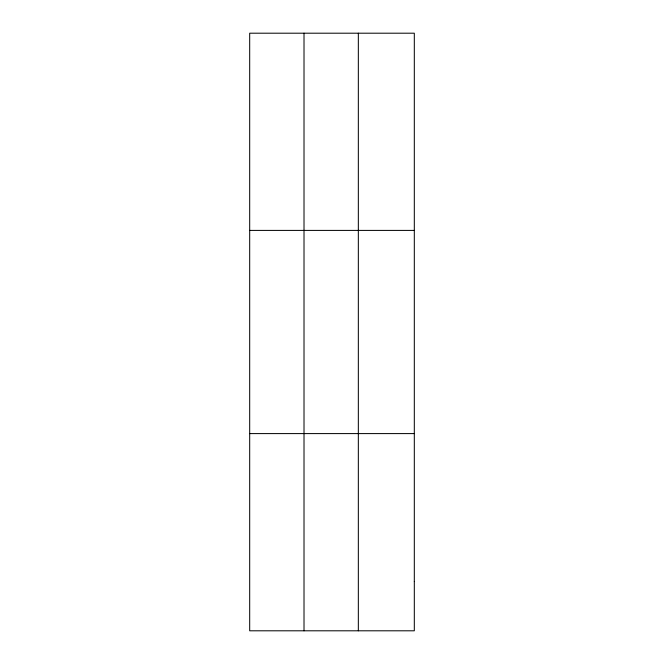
<?xml version="1.0" encoding="UTF-8"?>
<svg xmlns="http://www.w3.org/2000/svg" width="664" height="664" viewBox="0 0 664 664"><rect width="100%" height="100%" fill="white"/><g stroke="black" fill="none" stroke-linecap="round" stroke-linejoin="round"><path stroke-width="1" d="M304.012 33.2L304.012 630.8M358.336 33.2L358.336 630.8M249.689 230.408L414.311 230.408M249.689 433.592L414.311 433.592M414.311 581.498L414.311 630.8L249.689 630.8L249.689 33.2L414.311 33.2L414.311 581.498"/></g></svg>
